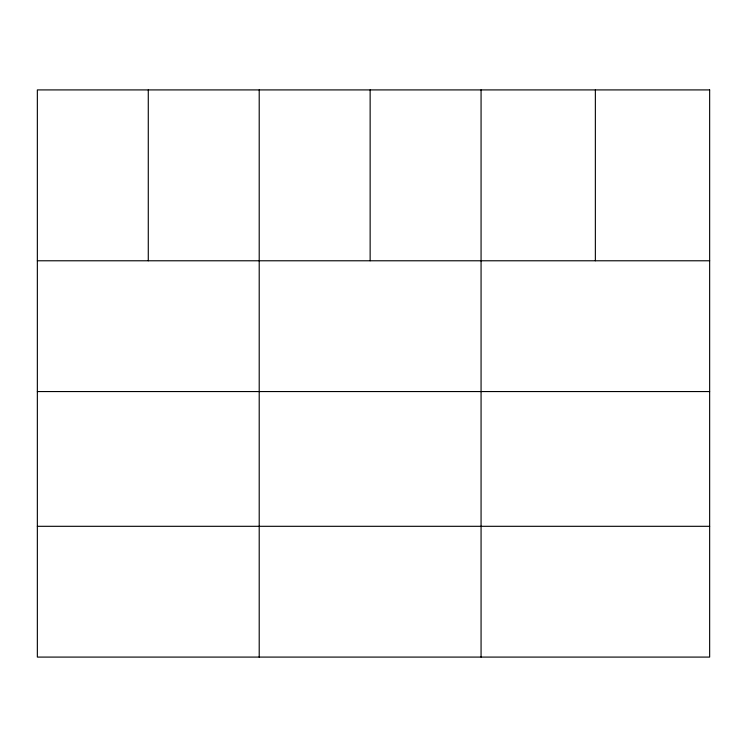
<?xml version="1.0" encoding="UTF-8"?>
<svg xmlns="http://www.w3.org/2000/svg" width="747" height="747" viewBox="0 0 747 747"><rect width="100%" height="100%" fill="white"/><g stroke="black" fill="none" stroke-linecap="round" stroke-linejoin="round"><path stroke-width="1.12" d="M37.35 260.778L709.65 260.778M37.35 391.559L709.65 391.559M37.35 526.308L709.65 526.308M595.359 89.911L595.359 260.778M481.068 89.911L481.068 657.089M370.138 89.911L370.138 260.778M259.209 89.911L259.209 657.089M148.28 89.911L148.28 260.778M709.65 89.911L37.35 89.911L37.35 657.089L709.65 657.089L709.65 89.911"/></g></svg>
